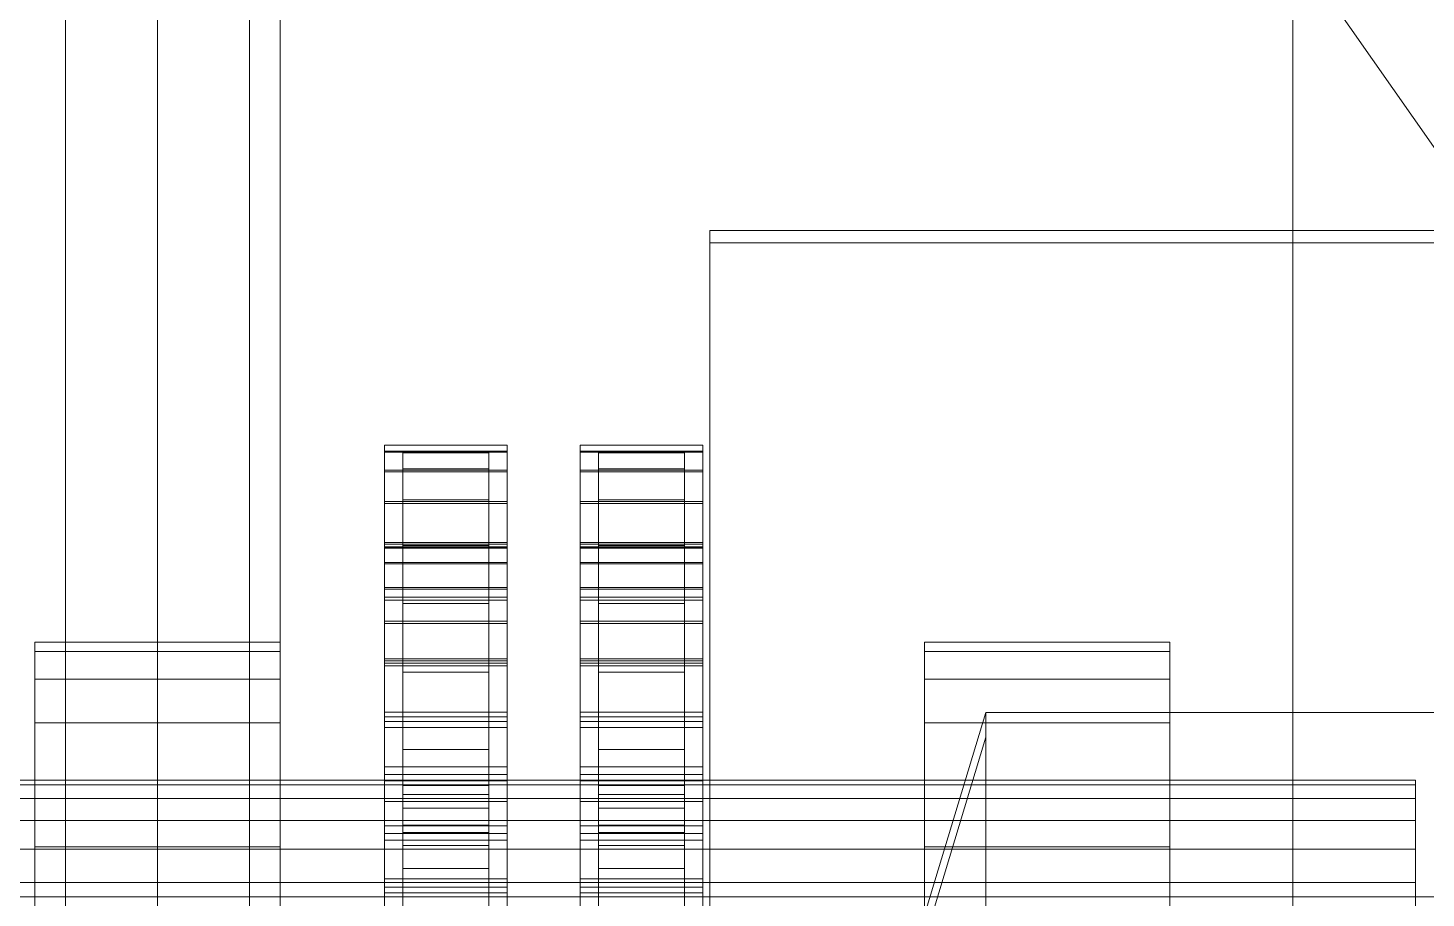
# Model space of a CAD drawing. Header units: millimetres. Extents: x -191664 to 191490, y -197311 to 10263.
# Drawn here: x 1393.9 to 1621.7, y -30350.2 to -30208.5 of the extents above; entities that cross this region are included whole.
import ezdxf

# ---------------------------------------------------------------- set-up
doc = ezdxf.new("R2010")
doc.units = ezdxf.units.MM
doc.layers.add('frontal_secador', color=7, linetype='Continuous', lineweight=0)
doc.layers.add('frontal_tolva', color=7, linetype='Continuous', lineweight=0)

msp = doc.modelspace()

# ---------------------------------------------------------------- linework, layer by layer
at = {"layer": 'frontal_secador', "color": 253, "true_color": 0xa6b3ba}
msp.add_line((1600, -31975), (1600, -29010), dxfattribs=at)
at = {"layer": 'frontal_secador', "color": 254, "true_color": 0xd8e0dc}
msp.add_line((1400, -31335), (1400, -29065), dxfattribs=at)
at = {"layer": 'frontal_secador', "color": 253, "true_color": 0x9fadb2}
msp.add_line((1400, -30650), (1400, -29065), dxfattribs=at)
at = {"layer": 'frontal_secador', "color": 251, "true_color": 0x536a64}
for p, q in [((1400, -31350), (1400, -29100)), ((1400, -30625), (1400, -29605)), ((1430, -30625), (1430, -29605))]:
    msp.add_line(p, q, dxfattribs=at)
at = {"layer": 'frontal_secador', "color": 9, "true_color": 0xb8c6c1}
for p, q in [((1415, -30590), (1415, -29640)), ((1435, -30590), (1435, -29640))]:
    msp.add_line(p, q, dxfattribs=at)
at = {"layer": 'frontal_secador', "color": 55, "true_color": 0xb9a24b}
for p, q in [((1505, -30241.5), (1632, -30241.5)), ((1505, -30243.5), (1505, -30241.5)), ((1505, -30243.5), (1632, -30243.5)), ((1505, -30743.5), (1505, -30243.5))]:
    msp.add_line(p, q, dxfattribs=at)
at = {"layer": 'frontal_secador', "color": 8, "true_color": 0x657a85}
for p, q in [((1452, -30277.44), (1452, -30276.45)), ((1452, -30276.45), (1472, -30276.45)), ((1452, -30292.32), (1452, -30276.45)), ((1452, -30276.45), (1452, -30277.56)), ((1472, -30276.45), (1472, -30277.44)), ((1472, -30276.45), (1472, -30292.32)), ((1472, -30277.56), (1472, -30276.45)), ((1483.88, -30277.44), (1483.88, -30276.45)), ((1483.88, -30276.45), (1503.88, -30276.45)), ((1483.88, -30292.32), (1483.88, -30276.45)), ((1483.88, -30276.45), (1483.88, -30277.56)), ((1503.88, -30276.45), (1503.88, -30277.44)), ((1503.88, -30276.45), (1503.88, -30292.32)), ((1503.88, -30277.56), (1503.88, -30276.45)), ((1452, -30280.52), (1452, -30277.44)), ((1452, -30277.44), (1472, -30277.44)), ((1452, -30293.12), (1452, -30277.44)), ((1452, -30277.56), (1472, -30277.56)), ((1452, -30293.21), (1452, -30277.56)), ((1452, -30277.56), (1452, -30280.76)), ((1472, -30277.44), (1472, -30280.52)), ((1472, -30277.44), (1472, -30293.12)), ((1472, -30277.56), (1472, -30293.21)), ((1472, -30280.76), (1472, -30277.56)), ((1483.88, -30280.52), (1483.88, -30277.44)), ((1483.88, -30277.44), (1503.88, -30277.44)), ((1483.88, -30293.12), (1483.88, -30277.44)), ((1483.88, -30277.56), (1503.88, -30277.56)), ((1483.88, -30293.21), (1483.88, -30277.56)), ((1483.88, -30277.56), (1483.88, -30280.76)), ((1503.88, -30277.44), (1503.88, -30280.52)), ((1503.88, -30277.44), (1503.88, -30293.12)), ((1503.88, -30277.56), (1503.88, -30293.21)), ((1503.88, -30280.76), (1503.88, -30277.56)), ((1452, -30285.61), (1452, -30280.52)), ((1452, -30280.52), (1472, -30280.52)), ((1452, -30295.56), (1452, -30280.52)), ((1452, -30280.76), (1472, -30280.76)), ((1452, -30295.75), (1452, -30280.76)), ((1452, -30280.76), (1452, -30285.96)), ((1472, -30280.52), (1472, -30285.61)), ((1472, -30280.52), (1472, -30295.56)), ((1472, -30280.76), (1472, -30295.75)), ((1472, -30285.96), (1472, -30280.76)), ((1483.88, -30285.61), (1483.88, -30280.52)), ((1483.88, -30280.52), (1503.88, -30280.52)), ((1483.88, -30295.56), (1483.88, -30280.52)), ((1483.88, -30280.76), (1503.88, -30280.76)), ((1483.88, -30295.75), (1483.88, -30280.76)), ((1483.88, -30280.76), (1483.88, -30285.96)), ((1503.88, -30280.52), (1503.88, -30285.61)), ((1503.88, -30280.52), (1503.88, -30295.56)), ((1503.88, -30280.76), (1503.88, -30295.75)), ((1503.88, -30285.96), (1503.88, -30280.76)), ((1452, -30292.55), (1452, -30285.61)), ((1452, -30285.61), (1472, -30285.61)), ((1452, -30299.6), (1452, -30285.61)), ((1472, -30285.61), (1472, -30292.55)), ((1472, -30285.61), (1472, -30299.6)), ((1483.88, -30292.55), (1483.88, -30285.61)), ((1483.88, -30285.61), (1503.88, -30285.61)), ((1483.88, -30299.6), (1483.88, -30285.61)), ((1503.88, -30285.61), (1503.88, -30292.55)), ((1503.88, -30285.61), (1503.88, -30299.6)), ((1452, -30285.96), (1472, -30285.96)), ((1452, -30299.88), (1452, -30285.96)), ((1452, -30285.96), (1452, -30293)), ((1472, -30285.96), (1472, -30299.88)), ((1472, -30293), (1472, -30285.96)), ((1483.88, -30285.96), (1503.88, -30285.96)), ((1483.88, -30299.88), (1483.88, -30285.96)), ((1483.88, -30285.96), (1483.88, -30293)), ((1503.88, -30285.96), (1503.88, -30299.88)), ((1503.88, -30293), (1503.88, -30285.96)), ((1472, -30292.32), (1452, -30292.32)), ((1452, -30292.32), (1452, -30293.12)), ((1452, -30293.21), (1452, -30292.32)), ((1452, -30301.17), (1452, -30292.55)), ((1452, -30292.55), (1472, -30292.55)), ((1452, -30305.11), (1452, -30292.55)), ((1472, -30293.12), (1472, -30292.32)), ((1472, -30292.32), (1472, -30293.21)), ((1472, -30292.55), (1472, -30301.17)), ((1472, -30292.55), (1472, -30305.11)), ((1503.88, -30292.32), (1483.88, -30292.32)), ((1483.88, -30292.32), (1483.88, -30293.12)), ((1483.88, -30293.21), (1483.88, -30292.32)), ((1483.88, -30301.17), (1483.88, -30292.55)), ((1483.88, -30292.55), (1503.88, -30292.55)), ((1483.88, -30305.11), (1483.88, -30292.55)), ((1503.88, -30293.12), (1503.88, -30292.32)), ((1503.88, -30292.32), (1503.88, -30293.21)), ((1503.88, -30292.55), (1503.88, -30301.17)), ((1503.88, -30292.55), (1503.88, -30305.11)), ((1452, -30293), (1472, -30293)), ((1452, -30305.47), (1452, -30293)), ((1452, -30293), (1452, -30301.71)), ((1472, -30293.12), (1452, -30293.12)), ((1452, -30293.12), (1452, -30295.56)), ((1472, -30293.21), (1452, -30293.21)), ((1452, -30295.75), (1452, -30293.21)), ((1472, -30293), (1472, -30305.47)), ((1472, -30301.71), (1472, -30293)), ((1472, -30295.56), (1472, -30293.12)), ((1472, -30293.21), (1472, -30295.75)), ((1483.88, -30293), (1503.88, -30293)), ((1483.88, -30305.47), (1483.88, -30293)), ((1483.88, -30293), (1483.88, -30301.71)), ((1503.88, -30293.12), (1483.88, -30293.12)), ((1483.88, -30293.12), (1483.88, -30295.56)), ((1503.88, -30293.21), (1483.88, -30293.21)), ((1483.88, -30295.75), (1483.88, -30293.21)), ((1503.88, -30293), (1503.88, -30305.47)), ((1503.88, -30301.71), (1503.88, -30293)), ((1503.88, -30295.56), (1503.88, -30293.12)), ((1503.88, -30293.21), (1503.88, -30295.75)), ((1472, -30295.56), (1452, -30295.56)), ((1452, -30295.56), (1452, -30299.6)), ((1472, -30295.75), (1452, -30295.75)), ((1452, -30299.88), (1452, -30295.75)), ((1472, -30299.6), (1472, -30295.56)), ((1472, -30295.75), (1472, -30299.88)), ((1503.88, -30295.56), (1483.88, -30295.56)), ((1483.88, -30295.56), (1483.88, -30299.6)), ((1503.88, -30295.75), (1483.88, -30295.75)), ((1483.88, -30299.88), (1483.88, -30295.75)), ((1503.88, -30299.6), (1503.88, -30295.56)), ((1503.88, -30295.75), (1503.88, -30299.88)), ((1472, -30299.6), (1452, -30299.6)), ((1452, -30299.6), (1452, -30305.11)), ((1472, -30299.88), (1452, -30299.88)), ((1452, -30305.47), (1452, -30299.88)), ((1452, -30311.22), (1452, -30301.17)), ((1452, -30301.17), (1472, -30301.17)), ((1452, -30311.95), (1452, -30301.17)), ((1452, -30301.71), (1472, -30301.71)), ((1452, -30312.38), (1452, -30301.71)), ((1452, -30301.71), (1452, -30311.56)), ((1472, -30305.11), (1472, -30299.6)), ((1472, -30299.88), (1472, -30305.47)), ((1472, -30301.17), (1472, -30311.22)), ((1472, -30301.17), (1472, -30311.95)), ((1472, -30301.71), (1472, -30312.38)), ((1472, -30311.56), (1472, -30301.71)), ((1503.88, -30299.6), (1483.88, -30299.6)), ((1483.88, -30299.6), (1483.88, -30305.11)), ((1503.88, -30299.88), (1483.88, -30299.88)), ((1483.88, -30305.47), (1483.88, -30299.88)), ((1483.88, -30311.22), (1483.88, -30301.17)), ((1483.88, -30301.17), (1503.88, -30301.17)), ((1483.88, -30311.95), (1483.88, -30301.17)), ((1483.88, -30301.71), (1503.88, -30301.71)), ((1483.88, -30312.38), (1483.88, -30301.71)), ((1483.88, -30301.71), (1483.88, -30311.56)), ((1503.88, -30305.11), (1503.88, -30299.6)), ((1503.88, -30299.88), (1503.88, -30305.47)), ((1503.88, -30301.17), (1503.88, -30311.22)), ((1503.88, -30301.17), (1503.88, -30311.95)), ((1503.88, -30301.71), (1503.88, -30312.38)), ((1503.88, -30311.56), (1503.88, -30301.71)), ((1472, -30305.11), (1452, -30305.11)), ((1452, -30305.11), (1452, -30311.95)), ((1472, -30305.47), (1452, -30305.47)), ((1452, -30312.38), (1452, -30305.47)), ((1472, -30311.95), (1472, -30305.11)), ((1472, -30305.47), (1472, -30312.38)), ((1503.88, -30305.11), (1483.88, -30305.11)), ((1483.88, -30305.11), (1483.88, -30311.95)), ((1503.88, -30305.47), (1483.88, -30305.47)), ((1483.88, -30312.38), (1483.88, -30305.47)), ((1503.88, -30311.95), (1503.88, -30305.11)), ((1503.88, -30305.47), (1503.88, -30312.38)), ((1452, -30322.43), (1452, -30311.22)), ((1452, -30311.22), (1472, -30311.22)), ((1452, -30319.93), (1452, -30311.22)), ((1452, -30311.56), (1452, -30321.47)), ((1472, -30311.56), (1452, -30311.56)), ((1452, -30311.56), (1452, -30320.69)), ((1472, -30311.95), (1452, -30311.95)), ((1452, -30311.95), (1452, -30319.93)), ((1472, -30312.38), (1452, -30312.38)), ((1452, -30320.69), (1452, -30312.38)), ((1472, -30311.22), (1472, -30322.43)), ((1472, -30311.22), (1472, -30319.93)), ((1472, -30321.47), (1472, -30311.56)), ((1472, -30320.69), (1472, -30311.56)), ((1472, -30319.93), (1472, -30311.95)), ((1472, -30312.38), (1472, -30320.69)), ((1483.88, -30322.43), (1483.88, -30311.22)), ((1483.88, -30311.22), (1503.88, -30311.22)), ((1483.88, -30319.93), (1483.88, -30311.22)), ((1483.88, -30311.56), (1483.88, -30321.47)), ((1503.88, -30311.56), (1483.88, -30311.56)), ((1483.88, -30311.56), (1483.88, -30320.69)), ((1503.88, -30311.95), (1483.88, -30311.95)), ((1483.88, -30311.95), (1483.88, -30319.93)), ((1503.88, -30312.38), (1483.88, -30312.38)), ((1483.88, -30320.69), (1483.88, -30312.38)), ((1503.88, -30311.22), (1503.88, -30322.43)), ((1503.88, -30311.22), (1503.88, -30319.93)), ((1503.88, -30321.47), (1503.88, -30311.56)), ((1503.88, -30320.69), (1503.88, -30311.56)), ((1503.88, -30319.93), (1503.88, -30311.95)), ((1503.88, -30312.38), (1503.88, -30320.69)), ((1472, -30319.93), (1452, -30319.93)), ((1452, -30319.93), (1452, -30328.83)), ((1472, -30328.83), (1472, -30319.93)), ((1503.88, -30319.93), (1483.88, -30319.93)), ((1483.88, -30319.93), (1483.88, -30328.83)), ((1503.88, -30328.83), (1503.88, -30319.93)), ((1452, -30320.69), (1472, -30320.69)), ((1452, -30330.06), (1452, -30320.69)), ((1452, -30321.47), (1472, -30321.47)), ((1452, -30330.06), (1452, -30321.47)), ((1452, -30321.47), (1452, -30331.11)), ((1472, -30320.69), (1472, -30330.06)), ((1472, -30321.47), (1472, -30330.06)), ((1472, -30331.11), (1472, -30321.47)), ((1483.88, -30320.69), (1503.88, -30320.69)), ((1483.88, -30330.06), (1483.88, -30320.69)), ((1483.88, -30321.47), (1503.88, -30321.47)), ((1483.88, -30330.06), (1483.88, -30321.47)), ((1483.88, -30321.47), (1483.88, -30331.11)), ((1503.88, -30320.69), (1503.88, -30330.06)), ((1503.88, -30321.47), (1503.88, -30330.06)), ((1503.88, -30331.11), (1503.88, -30321.47)), ((1452, -30334.49), (1452, -30322.43)), ((1452, -30322.43), (1472, -30322.43)), ((1452, -30328.83), (1452, -30322.43)), ((1472, -30322.43), (1472, -30334.49)), ((1472, -30322.43), (1472, -30328.83)), ((1483.88, -30334.49), (1483.88, -30322.43)), ((1483.88, -30322.43), (1503.88, -30322.43)), ((1483.88, -30328.83), (1483.88, -30322.43)), ((1503.88, -30322.43), (1503.88, -30334.49)), ((1503.88, -30322.43), (1503.88, -30328.83)), ((1472, -30328.83), (1452, -30328.83)), ((1452, -30328.83), (1452, -30338.41)), ((1472, -30338.41), (1472, -30328.83)), ((1503.88, -30328.83), (1483.88, -30328.83)), ((1483.88, -30328.83), (1483.88, -30338.41)), ((1503.88, -30338.41), (1503.88, -30328.83)), ((1472, -30330.06), (1452, -30330.06)), ((1452, -30339.7), (1452, -30330.06)), ((1452, -30331.11), (1472, -30331.11)), ((1452, -30339.7), (1452, -30331.11)), ((1452, -30331.11), (1452, -30340.75)), ((1472, -30330.06), (1472, -30339.7)), ((1472, -30331.11), (1472, -30339.7)), ((1472, -30340.75), (1472, -30331.11)), ((1503.88, -30330.06), (1483.88, -30330.06)), ((1483.88, -30339.7), (1483.88, -30330.06)), ((1483.88, -30331.11), (1503.88, -30331.11)), ((1483.88, -30339.7), (1483.88, -30331.11)), ((1483.88, -30331.11), (1483.88, -30340.75)), ((1503.88, -30330.06), (1503.88, -30339.7)), ((1503.88, -30331.11), (1503.88, -30339.7)), ((1503.88, -30340.75), (1503.88, -30331.11)), ((1452, -30347.07), (1452, -30334.49)), ((1452, -30334.49), (1472, -30334.49)), ((1452, -30338.41), (1452, -30334.49)), ((1472, -30334.49), (1472, -30347.07)), ((1472, -30334.49), (1472, -30338.41)), ((1483.88, -30347.07), (1483.88, -30334.49)), ((1483.88, -30334.49), (1503.88, -30334.49)), ((1483.88, -30338.41), (1483.88, -30334.49)), ((1503.88, -30334.49), (1503.88, -30347.07)), ((1503.88, -30334.49), (1503.88, -30338.41)), ((1472, -30338.41), (1452, -30338.41)), ((1452, -30338.41), (1452, -30348.4)), ((1472, -30339.7), (1452, -30339.7)), ((1452, -30349.33), (1452, -30339.7)), ((1472, -30348.4), (1472, -30338.41)), ((1472, -30339.7), (1472, -30349.33)), ((1503.88, -30338.41), (1483.88, -30338.41)), ((1483.88, -30338.41), (1483.88, -30348.4)), ((1503.88, -30339.7), (1483.88, -30339.7)), ((1483.88, -30349.33), (1483.88, -30339.7)), ((1503.88, -30348.4), (1503.88, -30338.41)), ((1503.88, -30339.7), (1503.88, -30349.33)), ((1452, -30340.75), (1472, -30340.75)), ((1452, -30349.33), (1452, -30340.75)), ((1452, -30340.75), (1452, -30350.39)), ((1472, -30340.75), (1472, -30349.33)), ((1472, -30350.39), (1472, -30340.75)), ((1483.88, -30340.75), (1503.88, -30340.75)), ((1483.88, -30349.33), (1483.88, -30340.75)), ((1483.88, -30340.75), (1483.88, -30350.39)), ((1503.88, -30340.75), (1503.88, -30349.33)), ((1503.88, -30350.39), (1503.88, -30340.75)), ((1452, -30359.83), (1452, -30347.07)), ((1452, -30347.07), (1472, -30347.07)), ((1452, -30348.4), (1452, -30347.07)), ((1472, -30347.07), (1472, -30359.83)), ((1472, -30347.07), (1472, -30348.4)), ((1483.88, -30359.83), (1483.88, -30347.07)), ((1483.88, -30347.07), (1503.88, -30347.07)), ((1483.88, -30348.4), (1483.88, -30347.07)), ((1503.88, -30347.07), (1503.88, -30359.83)), ((1503.88, -30347.07), (1503.88, -30348.4)), ((1472, -30348.4), (1452, -30348.4)), ((1452, -30348.4), (1452, -30358.53)), ((1472, -30349.33), (1452, -30349.33)), ((1452, -30358.97), (1452, -30349.33)), ((1472, -30358.53), (1472, -30348.4)), ((1472, -30349.33), (1472, -30358.97)), ((1503.88, -30348.4), (1483.88, -30348.4)), ((1483.88, -30348.4), (1483.88, -30358.53)), ((1503.88, -30349.33), (1483.88, -30349.33)), ((1483.88, -30358.97), (1483.88, -30349.33)), ((1503.88, -30358.53), (1503.88, -30348.4)), ((1503.88, -30349.33), (1503.88, -30358.97))]:
    msp.add_line(p, q, dxfattribs=at)
at = {"layer": 'frontal_secador', "color": 252, "true_color": 0x8ba19a}
for p, q in [((1455, -30280.29), (1455, -30277.71)), ((1455, -30277.71), (1469, -30277.71)), ((1455, -30331.1), (1455, -30277.71)), ((1469, -30277.71), (1469, -30280.29)), ((1469, -30277.71), (1469, -30331.1)), ((1486.88, -30280.29), (1486.88, -30277.71)), ((1486.88, -30277.71), (1500.88, -30277.71)), ((1486.88, -30331.1), (1486.88, -30277.71)), ((1500.88, -30277.71), (1500.88, -30280.29)), ((1500.88, -30277.71), (1500.88, -30331.1)), ((1455, -30285.36), (1455, -30280.29)), ((1455, -30280.29), (1469, -30280.29)), ((1455, -30331.86), (1455, -30280.29)), ((1469, -30280.29), (1469, -30285.36)), ((1469, -30280.29), (1469, -30331.86)), ((1486.88, -30285.36), (1486.88, -30280.29)), ((1486.88, -30280.29), (1500.88, -30280.29)), ((1486.88, -30331.86), (1486.88, -30280.29)), ((1500.88, -30280.29), (1500.88, -30285.36)), ((1500.88, -30280.29), (1500.88, -30331.86)), ((1455, -30292.76), (1455, -30285.36)), ((1455, -30285.36), (1469, -30285.36)), ((1455, -30333.36), (1455, -30285.36)), ((1469, -30285.36), (1469, -30292.76)), ((1469, -30285.36), (1469, -30333.36)), ((1486.88, -30292.76), (1486.88, -30285.36)), ((1486.88, -30285.36), (1500.88, -30285.36)), ((1486.88, -30333.36), (1486.88, -30285.36)), ((1500.88, -30285.36), (1500.88, -30292.76)), ((1500.88, -30285.36), (1500.88, -30333.36)), ((1455, -30302.22), (1455, -30292.76)), ((1455, -30292.76), (1469, -30292.76)), ((1455, -30335.54), (1455, -30292.76)), ((1469, -30292.76), (1469, -30302.22)), ((1469, -30292.76), (1469, -30335.54)), ((1486.88, -30302.22), (1486.88, -30292.76)), ((1486.88, -30292.76), (1500.88, -30292.76)), ((1486.88, -30335.54), (1486.88, -30292.76)), ((1500.88, -30292.76), (1500.88, -30302.22)), ((1500.88, -30292.76), (1500.88, -30335.54)), ((1455, -30313.43), (1455, -30302.22)), ((1455, -30302.22), (1469, -30302.22)), ((1455, -30338.34), (1455, -30302.22)), ((1469, -30302.22), (1469, -30313.43)), ((1469, -30302.22), (1469, -30338.34)), ((1486.88, -30313.43), (1486.88, -30302.22)), ((1486.88, -30302.22), (1500.88, -30302.22)), ((1486.88, -30338.34), (1486.88, -30302.22)), ((1500.88, -30302.22), (1500.88, -30313.43)), ((1500.88, -30302.22), (1500.88, -30338.34)), ((1395, -30310.03), (1395, -30308.5)), ((1395, -30308.5), (1435, -30308.5)), ((1395, -30331), (1395, -30308.5)), ((1435, -30308.5), (1435, -30310.03)), ((1435, -30308.5), (1435, -30331)), ((1540, -30310.03), (1540, -30308.5)), ((1540, -30308.5), (1580, -30308.5)), ((1540, -30331), (1540, -30308.5)), ((1580, -30308.5), (1580, -30310.03)), ((1580, -30308.5), (1580, -30331)), ((1395, -30314.53), (1395, -30310.03)), ((1395, -30310.03), (1435, -30310.03)), ((1395, -30331.77), (1395, -30310.03)), ((1435, -30310.03), (1435, -30314.53)), ((1435, -30310.03), (1435, -30331.77)), ((1540, -30314.53), (1540, -30310.03)), ((1540, -30310.03), (1580, -30310.03)), ((1540, -30331.77), (1540, -30310.03)), ((1580, -30310.03), (1580, -30314.53)), ((1580, -30310.03), (1580, -30331.77)), ((1395, -30321.68), (1395, -30314.53)), ((1395, -30314.53), (1435, -30314.53)), ((1395, -30334.01), (1395, -30314.53)), ((1435, -30314.53), (1435, -30321.68)), ((1435, -30314.53), (1435, -30334.01)), ((1455, -30326), (1455, -30313.43)), ((1455, -30313.43), (1469, -30313.43)), ((1455, -30341.66), (1455, -30313.43)), ((1469, -30313.43), (1469, -30326)), ((1469, -30313.43), (1469, -30341.66)), ((1486.88, -30326), (1486.88, -30313.43)), ((1486.88, -30313.43), (1500.88, -30313.43)), ((1486.88, -30341.66), (1486.88, -30313.43)), ((1500.88, -30313.43), (1500.88, -30326)), ((1500.88, -30313.43), (1500.88, -30341.66)), ((1540, -30321.68), (1540, -30314.53)), ((1540, -30314.53), (1580, -30314.53)), ((1540, -30334.01), (1540, -30314.53)), ((1580, -30314.53), (1580, -30321.68)), ((1580, -30314.53), (1580, -30334.01)), ((1395, -30331), (1395, -30321.68)), ((1395, -30321.68), (1435, -30321.68)), ((1395, -30337.59), (1395, -30321.68)), ((1435, -30321.68), (1435, -30331)), ((1435, -30321.68), (1435, -30337.59)), ((1540, -30331), (1540, -30321.68)), ((1540, -30321.68), (1580, -30321.68)), ((1540, -30337.59), (1540, -30321.68)), ((1580, -30321.68), (1580, -30331)), ((1580, -30321.68), (1580, -30337.59)), ((1455, -30339.51), (1455, -30326)), ((1455, -30326), (1469, -30326)), ((1455, -30345.37), (1455, -30326)), ((1469, -30326), (1469, -30339.51)), ((1469, -30326), (1469, -30345.37)), ((1486.88, -30339.51), (1486.88, -30326)), ((1486.88, -30326), (1500.88, -30326)), ((1486.88, -30345.37), (1486.88, -30326)), ((1500.88, -30326), (1500.88, -30339.51)), ((1500.88, -30326), (1500.88, -30345.37)), ((1395, -30341.85), (1395, -30331)), ((1395, -30331), (1435, -30331)), ((1395, -30342.25), (1395, -30331)), ((1395, -30331), (1395, -30331.77)), ((1435, -30331), (1435, -30341.85)), ((1435, -30331), (1435, -30342.25)), ((1435, -30331.77), (1435, -30331)), ((1455, -30331.1), (1455, -30331.86)), ((1469, -30331.1), (1455, -30331.1)), ((1469, -30331.86), (1469, -30331.1)), ((1486.88, -30331.1), (1486.88, -30331.86)), ((1500.88, -30331.1), (1486.88, -30331.1)), ((1500.88, -30331.86), (1500.88, -30331.1)), ((1540, -30341.85), (1540, -30331)), ((1540, -30331), (1580, -30331)), ((1540, -30342.25), (1540, -30331)), ((1540, -30331), (1540, -30331.77)), ((1580, -30331), (1580, -30341.85)), ((1580, -30331), (1580, -30342.25)), ((1580, -30331.77), (1580, -30331)), ((1395, -30331.77), (1395, -30334.01)), ((1435, -30331.77), (1395, -30331.77)), ((1435, -30334.01), (1435, -30331.77)), ((1455, -30331.86), (1455, -30333.36)), ((1469, -30331.86), (1455, -30331.86)), ((1455, -30333.36), (1455, -30335.54)), ((1469, -30333.36), (1455, -30333.36)), ((1469, -30333.36), (1469, -30331.86)), ((1469, -30335.54), (1469, -30333.36)), ((1486.88, -30331.86), (1486.88, -30333.36)), ((1500.88, -30331.86), (1486.88, -30331.86)), ((1486.88, -30333.36), (1486.88, -30335.54)), ((1500.88, -30333.36), (1486.88, -30333.36)), ((1500.88, -30333.36), (1500.88, -30331.86)), ((1500.88, -30335.54), (1500.88, -30333.36)), ((1540, -30331.77), (1540, -30334.01)), ((1580, -30331.77), (1540, -30331.77)), ((1580, -30334.01), (1580, -30331.77)), ((1395, -30334.01), (1395, -30337.59)), ((1435, -30334.01), (1395, -30334.01)), ((1435, -30337.59), (1435, -30334.01)), ((1455, -30335.54), (1455, -30338.34)), ((1469, -30335.54), (1455, -30335.54)), ((1469, -30338.34), (1469, -30335.54)), ((1486.88, -30335.54), (1486.88, -30338.34)), ((1500.88, -30335.54), (1486.88, -30335.54)), ((1500.88, -30338.34), (1500.88, -30335.54)), ((1540, -30334.01), (1540, -30337.59)), ((1580, -30334.01), (1540, -30334.01)), ((1580, -30337.59), (1580, -30334.01)), ((1395, -30337.59), (1395, -30342.25)), ((1435, -30337.59), (1395, -30337.59)), ((1435, -30342.25), (1435, -30337.59)), ((1540, -30337.59), (1540, -30342.25)), ((1580, -30337.59), (1540, -30337.59)), ((1580, -30342.25), (1580, -30337.59)), ((1455, -30338.34), (1455, -30341.66)), ((1469, -30338.34), (1455, -30338.34)), ((1455, -30353.5), (1455, -30339.51)), ((1455, -30339.51), (1469, -30339.51)), ((1455, -30349.37), (1455, -30339.51)), ((1469, -30341.66), (1469, -30338.34)), ((1469, -30339.51), (1469, -30353.5)), ((1469, -30339.51), (1469, -30349.37)), ((1486.88, -30338.34), (1486.88, -30341.66)), ((1500.88, -30338.34), (1486.88, -30338.34)), ((1486.88, -30353.5), (1486.88, -30339.51)), ((1486.88, -30339.51), (1500.88, -30339.51)), ((1486.88, -30349.37), (1486.88, -30339.51)), ((1500.88, -30341.66), (1500.88, -30338.34)), ((1500.88, -30339.51), (1500.88, -30353.5)), ((1500.88, -30339.51), (1500.88, -30349.37)), ((1395, -30353.5), (1395, -30341.85)), ((1395, -30341.85), (1435, -30341.85)), ((1395, -30347.68), (1395, -30341.85)), ((1395, -30342.25), (1395, -30347.68)), ((1435, -30342.25), (1395, -30342.25)), ((1435, -30341.85), (1435, -30353.5)), ((1435, -30341.85), (1435, -30347.68)), ((1435, -30347.68), (1435, -30342.25)), ((1455, -30341.66), (1455, -30345.37)), ((1469, -30341.66), (1455, -30341.66)), ((1469, -30345.37), (1469, -30341.66)), ((1486.88, -30341.66), (1486.88, -30345.37)), ((1500.88, -30341.66), (1486.88, -30341.66)), ((1500.88, -30345.37), (1500.88, -30341.66)), ((1540, -30353.5), (1540, -30341.85)), ((1540, -30341.85), (1580, -30341.85)), ((1540, -30347.68), (1540, -30341.85)), ((1540, -30342.25), (1540, -30347.68)), ((1580, -30342.25), (1540, -30342.25)), ((1580, -30341.85), (1580, -30353.5)), ((1580, -30341.85), (1580, -30347.68)), ((1580, -30347.68), (1580, -30342.25)), ((1455, -30345.37), (1455, -30349.37)), ((1469, -30345.37), (1455, -30345.37)), ((1469, -30349.37), (1469, -30345.37)), ((1486.88, -30345.37), (1486.88, -30349.37)), ((1500.88, -30345.37), (1486.88, -30345.37)), ((1500.88, -30349.37), (1500.88, -30345.37)), ((1395, -30347.68), (1395, -30353.5)), ((1435, -30347.68), (1395, -30347.68)), ((1435, -30353.5), (1435, -30347.68)), ((1455, -30349.37), (1455, -30353.5)), ((1469, -30349.37), (1455, -30349.37)), ((1469, -30353.5), (1469, -30349.37)), ((1486.88, -30349.37), (1486.88, -30353.5)), ((1500.88, -30349.37), (1486.88, -30349.37)), ((1500.88, -30353.5), (1500.88, -30349.37)), ((1540, -30347.68), (1540, -30353.5)), ((1580, -30347.68), (1540, -30347.68)), ((1580, -30353.5), (1580, -30347.68))]:
    msp.add_line(p, q, dxfattribs=at)
at = {"layer": 'frontal_secador', "color": 253, "true_color": 0x8d9da5}
for p, q in [((1550, -30320), (1450, -30650)), ((1550, -30320), (1550, -30324)), ((1450, -30654), (1550, -30324))]:
    msp.add_line(p, q, dxfattribs=at)
at = {"layer": 'frontal_secador', "color": 252, "true_color": 0x798e91}
for p, q in [((1550, -30320), (2250, -30320)), ((1550, -30920), (1550, -30320))]:
    msp.add_line(p, q, dxfattribs=at)
at = {"layer": 'frontal_secador', "color": 9, "true_color": 0xbcc6c9}
for p, q in [((1620, -30331), (1360, -30331)), ((1620, -30331.77), (1620, -30331)), ((1620, -30331.77), (1360, -30331.77)), ((1620, -30334.01), (1620, -30331.77)), ((1620, -30334.01), (1360, -30334.01)), ((1620, -30337.59), (1620, -30334.01)), ((1620, -30337.59), (1360, -30337.59)), ((1620, -30342.25), (1620, -30337.59)), ((1620, -30342.25), (1360, -30342.25)), ((1620, -30347.68), (1620, -30342.25)), ((1620, -30347.68), (1360, -30347.68)), ((1620, -30353.5), (1620, -30347.68))]:
    msp.add_line(p, q, dxfattribs=at)
at = {"layer": 'frontal_tolva', "color": 156, "true_color": 0x164b78}
for p, q in [((1720.42, -30367.19), (673.42, -28870.19)), ((-1821.5, -30350), (1821.5, -30350))]:
    msp.add_line(p, q, dxfattribs=at)

doc.saveas('drawing.dxf')
